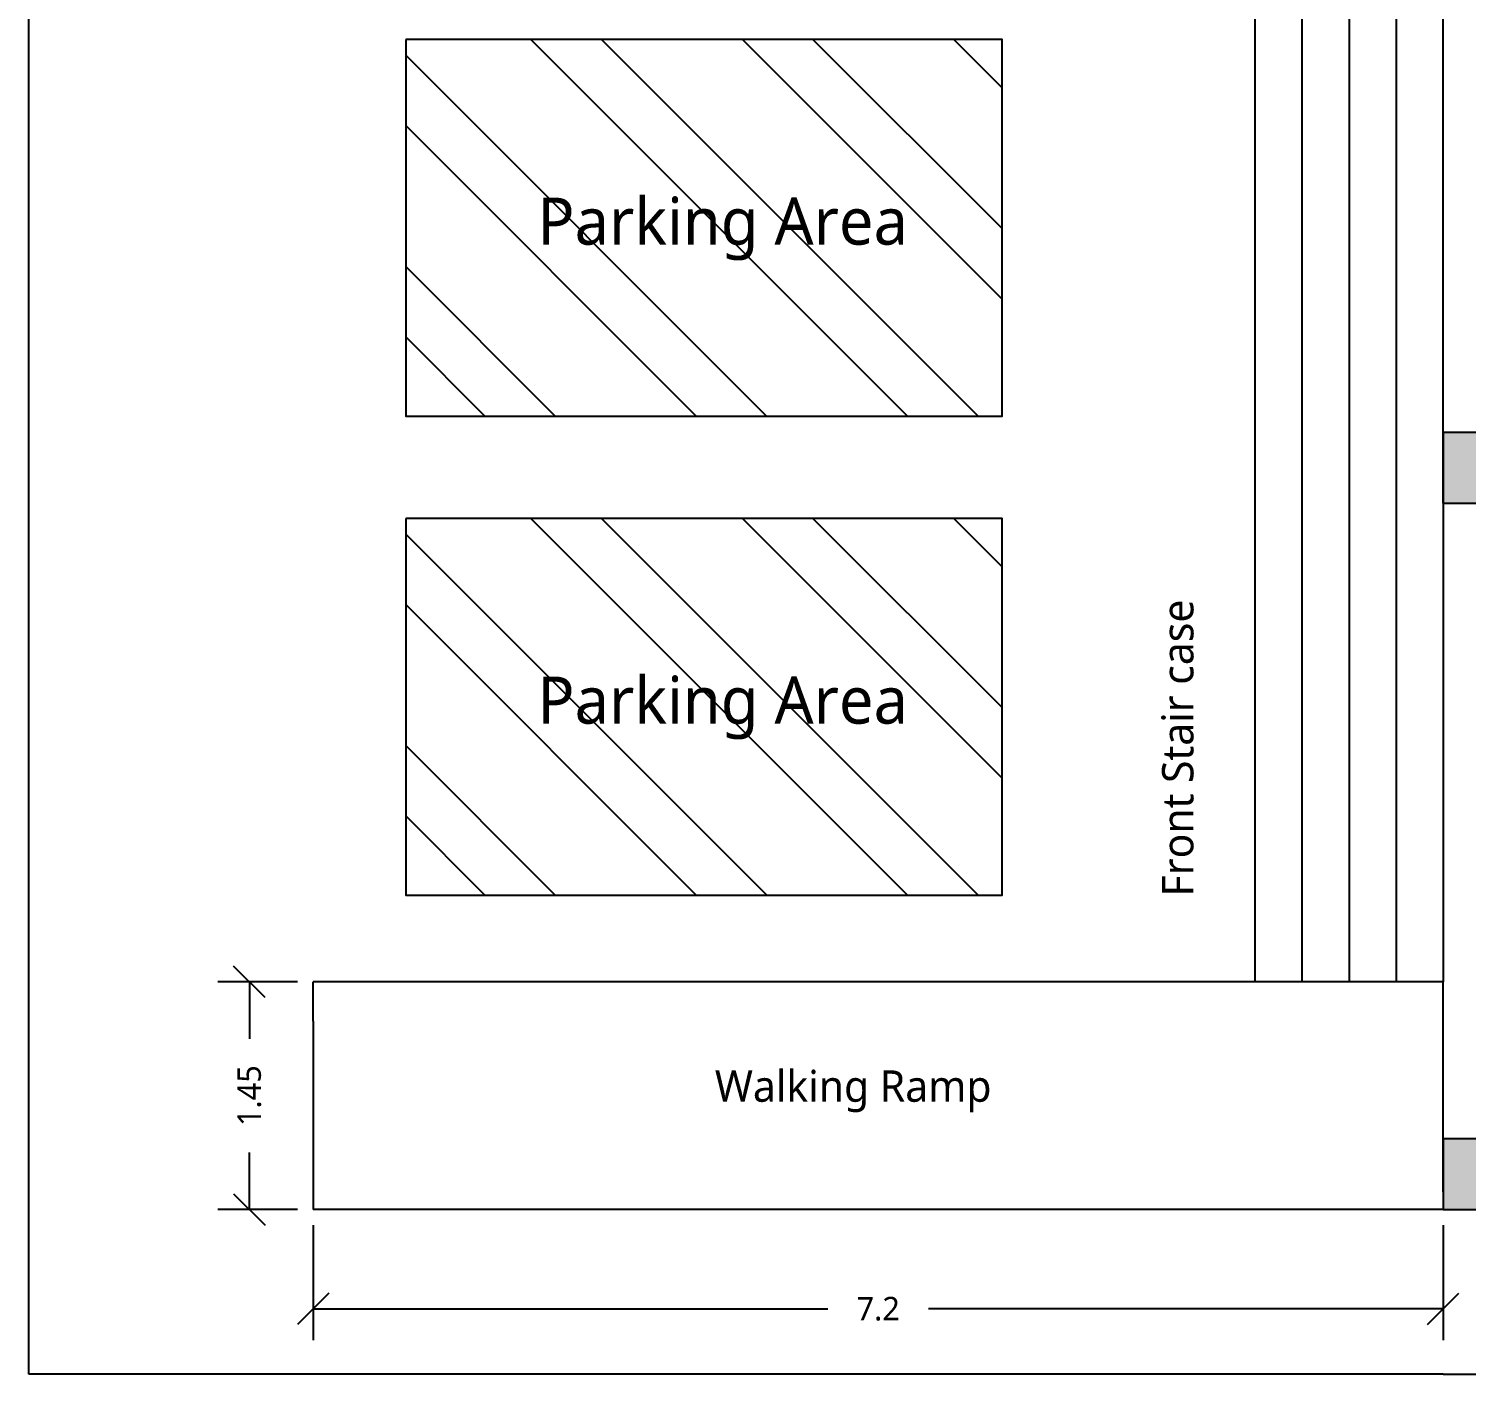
# Model space of a CAD drawing. Header units: metres. Extents: x 22814 to 23003, y 12423 to 12493.
# Drawn here: x 22817.6 to 22826.76, y 12460.48 to 12469.05 of the extents above; entities that cross this region are included whole.
import ezdxf

# ---------------------------------------------------------------- set-up
doc = ezdxf.new("R2010")
doc.units = ezdxf.units.M
doc.header["$PDMODE"] = 2
for name, color, linetype in [('Column', 240, 'Continuous'), ('Column hatch', 1, 'Continuous'), ('Parking', 51, 'Continuous')]:
    doc.layers.add(name, color=color, linetype=linetype)
doc.styles.add('Annotative', font='Microsoft YaHei Light.ttf')
doc.styles.get("Standard").update_dxf_attribs({"font": 'times.ttf'})
doc.dimstyles.new('Dim 2', dxfattribs={"dimtxt": 0.15, "dimasz": 0.2, "dimexe": 0.2, "dimexo": 0.1, "dimgap": 0.2, "dimtad": 0, "dimdec": 3, "dimdsep": 46, "dimtxsty": 'Annotative', "dimblk": 'OBLIQUE', "dimcen": 1, "dimadec": 0, "dimazin": 0, "dimtfac": 1, "dimtdec": 3, "dimtmove": 0, "dimatfit": 3, "dimfxl": 1, "dimarcsym": 0})

# ---------------------------------------------------------------- blocks, each defined once
blk = doc.blocks.new('_Oblique')
at = {"color": 0, "linetype": 'ByBlock', "lineweight": -2}
blk.add_line((-0.5, -0.5), (0.5, 0.5), dxfattribs=at)
blk = doc.blocks.new('*D143')
at = {"color": 0, "lineweight": -2, "transparency": 16777216}
for p, q in [((22819.4158, 12461.4252), (22819.4158, 12460.6916)), ((22826.6158, 12461.4252), (22826.6158, 12460.6916)), ((22819.4158, 12460.8916), (22822.6948, 12460.8916)), ((22826.6158, 12460.8916), (22823.3369, 12460.8916))]:
    blk.add_line(p, q, dxfattribs=at)
at = {"layer": 'Defpoints', "color": 0, "transparency": 16777216}
for p in [(22819.4158, 12461.5252), (22826.6158, 12461.5252), (22819.4158, 12460.8916)]:
    blk.add_point(p, dxfattribs=at)
at = {"color": 0, "lineweight": -2, "transparency": 16777216, "xscale": 0.2, "yscale": 0.2, "zscale": 0.2, "rotation": 180}
blk.add_blockref('_Oblique', (22819.4158, 12460.8916), dxfattribs=at)
at = {"color": 0, "lineweight": -2, "transparency": 16777216, "xscale": 0.2, "yscale": 0.2, "zscale": 0.2}
blk.add_blockref('_Oblique', (22826.6158, 12460.8916), dxfattribs=at)
at = {"color": 0, "transparency": 16777216, "insert": (22823.0158, 12460.8916), "char_height": 0.15, "attachment_point": 5, "style": 'Annotative'}
blk.add_mtext('7.2', dxfattribs=at)
blk = doc.blocks.new('*D184')
at = {"color": 0, "lineweight": -2, "transparency": 16777216}
for p, q in [((22819.3158, 12462.9752), (22818.8089, 12462.9752)), ((22819.0089, 12462.9752), (22819.0089, 12462.6118)), ((22819.0089, 12461.5252), (22819.0089, 12461.8885)), ((22819.3158, 12461.5252), (22818.8089, 12461.5252))]:
    blk.add_line(p, q, dxfattribs=at)
at = {"layer": 'Defpoints', "color": 0, "transparency": 16777216}
for p in [(22819.0089, 12462.9752), (22819.4158, 12462.9752), (22819.4158, 12461.5252)]:
    blk.add_point(p, dxfattribs=at)
at = {"color": 0, "lineweight": -2, "transparency": 16777216, "xscale": 0.2, "yscale": 0.2, "zscale": 0.2}
for p, rotation in [((22819.0089, 12462.9752), 90), ((22819.0089, 12461.5252), 270)]:
    blk.add_blockref('_Oblique', p, dxfattribs=dict(at, rotation=rotation))
at = {"color": 0, "transparency": 16777216, "insert": (22819.0089, 12462.2502), "char_height": 0.15, "attachment_point": 5, "rotation": 90, "style": 'Annotative'}
blk.add_mtext('1.45', dxfattribs=at)

msp = doc.modelspace()

# ---------------------------------------------------------------- hatches: boundary and pattern name
at = {"layer": 'Column'}
h = msp.add_hatch(color=256, dxfattribs=at)
h.dxf.hatch_style = 1
h.paths.add_polyline_path([(22826.9158, 12466.4752), (22826.6158, 12466.4752), (22826.6158, 12466.0252), (22826.9158, 12466.0252)])
h.paths.add_polyline_path([(22829.8533, 12466.4752), (22829.5533, 12466.4752), (22829.5533, 12466.2502), (22829.8533, 12466.2502)])
h.paths.add_polyline_path([(22829.8533, 12466.2502), (22829.5533, 12466.2502), (22829.5533, 12466.0252), (22829.8533, 12466.0252)])
h.paths.add_polyline_path([(22832.7908, 12466.4752), (22832.4908, 12466.4752), (22832.4908, 12466.2502), (22832.7908, 12466.2502)])
h.paths.add_polyline_path([(22832.7908, 12466.2502), (22832.4908, 12466.2502), (22832.4908, 12466.0252), (22832.7908, 12466.0252)])
h.paths.add_polyline_path([(22835.7283, 12466.4752), (22835.4283, 12466.4752), (22835.4283, 12466.2502), (22835.7283, 12466.2502)])
h.paths.add_polyline_path([(22835.7283, 12466.2502), (22835.4283, 12466.2502), (22835.4283, 12466.0252), (22835.7283, 12466.0252)])
h.paths.add_polyline_path([(22838.6658, 12466.4752), (22838.3658, 12466.4752), (22838.3658, 12466.2502), (22838.6658, 12466.2502)])
h.paths.add_polyline_path([(22838.6658, 12466.2502), (22838.3658, 12466.2502), (22838.3658, 12466.0252), (22838.6658, 12466.0252)])
h.paths.add_polyline_path([(22841.6033, 12466.4752), (22841.3033, 12466.4752), (22841.3033, 12466.2502), (22841.6033, 12466.2502)])
h.paths.add_polyline_path([(22841.6033, 12466.2502), (22841.3033, 12466.2502), (22841.3033, 12466.0252), (22841.6033, 12466.0252)])
h.paths.add_polyline_path([(22844.5408, 12466.4752), (22844.2408, 12466.4752), (22844.2408, 12466.2502), (22844.5408, 12466.2502)])
h.paths.add_polyline_path([(22844.5408, 12466.2502), (22844.2408, 12466.2502), (22844.2408, 12466.0252), (22844.5408, 12466.0252)])
h.paths.add_polyline_path([(22847.4783, 12466.4752), (22847.1783, 12466.4752), (22847.1783, 12466.2502), (22847.4783, 12466.2502)])
h.paths.add_polyline_path([(22847.4783, 12466.2502), (22847.1783, 12466.2502), (22847.1783, 12466.0252), (22847.4783, 12466.0252)])
h.paths.add_polyline_path([(22850.4158, 12466.4752), (22850.1158, 12466.4752), (22850.1158, 12466.0252), (22850.4158, 12466.0252)])
h.paths.add_polyline_path([(22850.4158, 12461.9752), (22850.1158, 12461.9752), (22850.1158, 12461.5252), (22850.4158, 12461.5252)])
h.paths.add_polyline_path([(22847.4783, 12461.7502), (22847.1783, 12461.7502), (22847.1783, 12461.5252), (22847.4783, 12461.5252)])
h.paths.add_polyline_path([(22847.4783, 12461.9752), (22847.1783, 12461.9752), (22847.1783, 12461.7502), (22847.4783, 12461.7502)])
h.paths.add_polyline_path([(22844.5408, 12461.7502), (22844.2408, 12461.7502), (22844.2408, 12461.5252), (22844.5408, 12461.5252)])
h.paths.add_polyline_path([(22844.5408, 12461.9752), (22844.2408, 12461.9752), (22844.2408, 12461.7502), (22844.5408, 12461.7502)])
h.paths.add_polyline_path([(22841.6033, 12461.7502), (22841.3033, 12461.7502), (22841.3033, 12461.5252), (22841.6033, 12461.5252)])
h.paths.add_polyline_path([(22841.6033, 12461.9752), (22841.3033, 12461.9752), (22841.3033, 12461.7502), (22841.6033, 12461.7502)])
h.paths.add_polyline_path([(22838.6658, 12461.7502), (22838.3658, 12461.7502), (22838.3658, 12461.5252), (22838.6658, 12461.5252)])
h.paths.add_polyline_path([(22838.6658, 12461.9752), (22838.3658, 12461.9752), (22838.3658, 12461.7502), (22838.6658, 12461.7502)])
h.paths.add_polyline_path([(22835.7283, 12461.7502), (22835.4283, 12461.7502), (22835.4283, 12461.5252), (22835.7283, 12461.5252)])
h.paths.add_polyline_path([(22835.7283, 12461.9752), (22835.4283, 12461.9752), (22835.4283, 12461.7502), (22835.7283, 12461.7502)])
h.paths.add_polyline_path([(22832.7908, 12461.9752), (22832.4908, 12461.9752), (22832.4908, 12461.7502), (22832.7908, 12461.7502)])
h.paths.add_polyline_path([(22832.7908, 12461.7502), (22832.4908, 12461.7502), (22832.4908, 12461.5252), (22832.7908, 12461.5252)])
h.paths.add_polyline_path([(22829.8533, 12461.7502), (22829.5533, 12461.7502), (22829.5533, 12461.5252), (22829.8533, 12461.5252)])
h.paths.add_polyline_path([(22829.8533, 12461.9752), (22829.5533, 12461.9752), (22829.5533, 12461.7502), (22829.8533, 12461.7502)])
h.paths.add_polyline_path([(22826.9158, 12461.9752), (22826.6158, 12461.9752), (22826.6158, 12461.5252), (22826.9158, 12461.5252)])
at = {"layer": 'Parking'}
h = msp.add_hatch(dxfattribs=at)
h.set_pattern_fill('ANSI32', color=256, scale=0.1, angle=-90)
h.set_pattern_definition([(315, (-633813.4268, 548942.4424), (0.6735192091, 0.6735192091), []), (315, (-633813.4268, 548941.9934), (0.6735192091, 0.6735192091), [])])
h.paths.add_polyline_path([(22823.805, 12468.9797), (22820.005, 12468.9797), (22820.005, 12466.5797), (22823.805, 12466.5797)])
h.paths.add_polyline_path([(22820.7313, 12467.4789), (22823.1766, 12467.4789), (22823.1766, 12468.1564), (22820.7313, 12468.1564)], flags=24)
h = msp.add_hatch(dxfattribs=at)
h.set_pattern_fill('ANSI32', color=256, scale=0.1, angle=-90)
h.set_pattern_definition([(315, (-633813.4268, 548939.3907), (0.6735192091, 0.6735192091), []), (315, (-633813.4268, 548938.94165), (0.6735192091, 0.6735192091), [])])
h.paths.add_polyline_path([(22823.805, 12465.9279), (22820.005, 12465.9279), (22820.005, 12463.5279), (22823.805, 12463.5279)])
h.paths.add_polyline_path([(22820.7313, 12464.4271), (22823.1766, 12464.4271), (22823.1766, 12465.1047), (22820.7313, 12465.1047)], flags=24)

# ---------------------------------------------------------------- linework, layer by layer
for p, q in [((22817.6033, 12460.4752), (22817.6033, 12479.9752)), ((22825.4158, 12471.4752), (22825.4158, 12466.0252)), ((22825.7158, 12471.4752), (22825.7158, 12466.0252)), ((22826.0158, 12471.4752), (22826.0158, 12466.0252)), ((22826.3158, 12471.4752), (22826.3158, 12466.0252)), ((22826.6158, 12466.0252), (22826.6158, 12471.0252)), ((22825.4158, 12466.0252), (22825.4158, 12462.9752)), ((22825.7158, 12466.0252), (22825.7158, 12462.9752)), ((22826.0158, 12466.0252), (22826.0158, 12462.9752)), ((22826.3158, 12466.0252), (22826.3158, 12462.9752)), ((22826.6158, 12466.0252), (22826.6158, 12462.9752)), ((22826.6158, 12462.9752), (22819.4158, 12462.9752)), ((22819.4158, 12462.7252), (22819.4158, 12462.9752)), ((22826.6158, 12461.6377), (22826.6158, 12462.9752)), ((22819.4158, 12462.7252), (22819.4158, 12461.5252)), ((22826.6158, 12461.5252), (22819.4158, 12461.5252)), ((22826.6158, 12460.4752), (22817.6033, 12460.4752)), ((22826.6158, 12460.4752), (22854.4158, 12460.4752))]:
    msp.add_line(p, q)
at = {"layer": 'Column hatch'}
for points in [[(22826.6158, 12466.0252), (22826.9158, 12466.0252), (22826.9158, 12466.4752), (22826.6158, 12466.4752)], [(22826.6158, 12461.5252), (22826.9158, 12461.5252), (22826.9158, 12461.9752), (22826.6158, 12461.9752)]]:
    msp.add_lwpolyline(points, close=True, dxfattribs=at)
at = {"layer": 'Parking'}
for points in [[(22820.005, 12468.9797), (22820.005, 12466.5797), (22823.805, 12466.5797), (22823.805, 12468.9797)], [(22820.005, 12465.9279), (22820.005, 12463.5279), (22823.805, 12463.5279), (22823.805, 12465.9279)]]:
    msp.add_lwpolyline(points, close=True, dxfattribs=at)

# ---------------------------------------------------------------- texts
at = {"insert": (22824.8243, 12463.5191), "char_height": 0.2, "width": 1.884168, "attachment_point": 1, "rotation": 90, "style": 'Annotative'}
msp.add_mtext('{\\fMicrosoft YaHei Light|b0|i0|c134|p34;Front Stair case}', dxfattribs=at)
at = {"insert": (22821.9752, 12462.4111), "char_height": 0.2, "width": 1.884168, "attachment_point": 1, "style": 'Annotative'}
msp.add_mtext('Walking Ramp', dxfattribs=at)
at = {"layer": 'Parking', "char_height": 0.3, "attachment_point": 1}
for insert in [(22820.8449, 12467.9718), (22820.8449, 12464.9201)]:
    msp.add_mtext('{\\fMicrosoft JhengHei Light|b0|i0|c0|p34;Parking Area}', dxfattribs=dict(at, insert=insert))

# ---------------------------------------------------------------- dimensions: what is measured, and where the dimension line sits
dim = msp.add_linear_dim(base=(22819.0089, 12462.9752), p1=(22819.4158, 12461.5252), p2=(22819.4158, 12462.9752), angle=90, dimstyle='Dim 2')
dim.commit()
dim.dimension.update_dxf_attribs({"geometry": '*D184', "text_midpoint": (22819.0089, 12462.2502)})
dim = msp.add_linear_dim(base=(22819.4158, 12460.8916), p1=(22826.6158, 12461.5252), p2=(22819.4158, 12461.5252), dimstyle='Dim 2')
dim.commit()
dim.dimension.update_dxf_attribs({"geometry": '*D143', "text_midpoint": (22823.0158, 12460.8916)})

doc.saveas('drawing.dxf')
